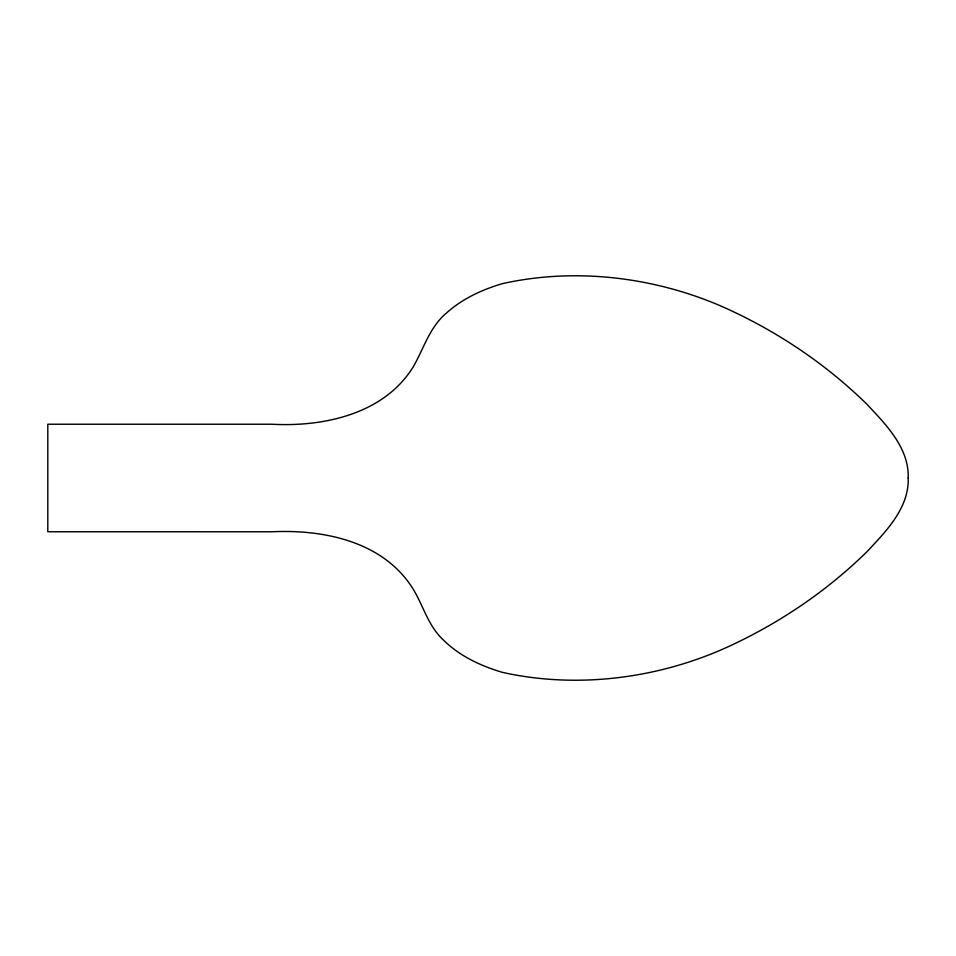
<?xml version="1.0" encoding="UTF-8"?>
<svg xmlns="http://www.w3.org/2000/svg" width="956" height="956" viewBox="0 0 956 956"><rect width="100%" height="100%" fill="white"/><g stroke="black" fill="none" stroke-linecap="round" stroke-linejoin="round"><path stroke-width="1.43" d="M908.2 478C909.204 508.174 885.746 531.655 866.602 552.066C824.992 592.768 775.758 625.594 722.605 649.243C654.119 679.107 575.369 688.619 502.342 672.343C480.414 665.83 458.868 655.697 442.616 639.241C426.292 623.706 422.134 600.464 408.941 582.813C378.074 540.236 321.359 529.409 271.863 531.775L47.8 531.763L47.8 424.225L271.863 424.225C323.761 427.081 384.288 414.02 413.362 366.626C423.807 348.486 429.71 327.024 446.38 313.102C462.214 298.798 482.039 289.668 502.342 283.657C575.369 267.381 654.119 276.893 722.605 306.757C775.758 330.406 824.992 363.232 866.602 403.934C885.746 424.368 909.204 447.802 908.2 478"/></g></svg>
